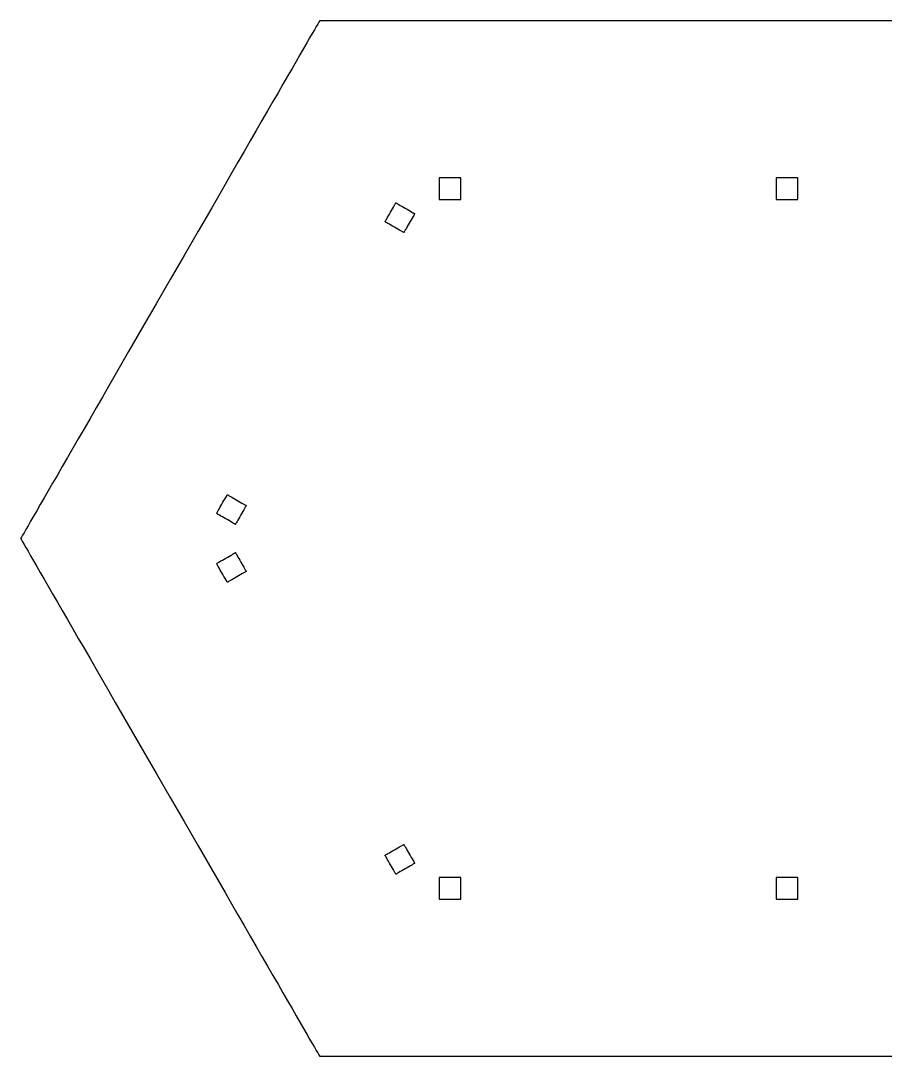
# Model space of a CAD drawing. Header units: millimetres. Extents: x 132 to 771, y 404 to 944.
# Drawn here: x 451.7 to 611.3, y 415.5 to 606.1 of the extents above; entities that cross this region are included whole.
import ezdxf

# ---------------------------------------------------------------- set-up
doc = ezdxf.new("R2010")
doc.units = ezdxf.units.MM
doc.header["$MEASUREMENT"] = 0
doc.layers.get('0').update_dxf_attribs({"linetype": 'CONTINUOUS', "true_color": 0xffffff})

msp = doc.modelspace()

# ---------------------------------------------------------------- linework, layer by layer
at = {"color": 7, "linetype": 'Continuous', "true_color": 0xffffff}
for points in [[(611.97, 606.07), (610.78, 606.07), (609.48, 606.07), (608.07, 606.07), (606.55, 606.07), (604.93, 606.07), (603.21, 606.07), (601.4, 606.07), (599.51, 606.07), (597.54, 606.07), (595.49, 606.07), (593.37, 606.07), (591.19, 606.07), (588.94, 606.07), (586.64, 606.07), (584.29, 606.07), (581.89, 606.07), (579.46, 606.07), (576.99, 606.07), (571.96, 606.07), (566.85, 606.07), (561.7, 606.07), (556.55, 606.07), (551.44, 606.07), (546.41, 606.07), (543.94, 606.07), (541.5, 606.07), (539.11, 606.07), (536.76, 606.07), (534.46, 606.07), (532.21, 606.07), (530.03, 606.07), (527.91, 606.07), (525.86, 606.07), (523.89, 606.07), (521.99, 606.07), (520.19, 606.07), (518.47, 606.07), (516.85, 606.07), (515.33, 606.07), (513.92, 606.07), (512.61, 606.07), (511.43, 606.07), (510.36, 606.07), (509.42, 606.07), (508.61, 606.07), (507.93, 606.07), (507.4, 606.07), (507.01, 606.07), (506.78, 606.07), (506.72, 606.07), (506.7, 606.07), (506.66, 606), (506.54, 605.79), (506.35, 605.46), (506.08, 605), (505.74, 604.41), (505.34, 603.71), (504.87, 602.9), (504.34, 601.97), (503.74, 600.94), (503.09, 599.82), (502.38, 598.59), (501.62, 597.28), (500.81, 595.87), (499.95, 594.39), (499.05, 592.82), (498.11, 591.18), (497.12, 589.47), (496.09, 587.7), (495.03, 585.86), (493.94, 583.97), (492.82, 582.03), (491.67, 580.04), (490.49, 578), (489.3, 575.92), (486.84, 571.67), (484.33, 567.32), (481.77, 562.89), (479.2, 558.43), (476.62, 553.97), (474.07, 549.55), (471.56, 545.19), (469.1, 540.94), (467.9, 538.87), (466.73, 536.83), (465.58, 534.84), (464.46, 532.9), (463.36, 531.01), (462.3, 529.17), (461.28, 527.4), (460.29, 525.69), (459.35, 524.05), (458.44, 522.48), (457.58, 521), (456.77, 519.59), (456.01, 518.28), (455.31, 517.05), (454.66, 515.92), (454.06, 514.89), (453.53, 513.97), (453.06, 513.16), (452.65, 512.45), (452.32, 511.87), (452.05, 511.41), (451.86, 511.07), (451.74, 510.87), (451.7, 510.8)], [(532.7, 573.16), (532.7, 573.17), (532.7, 573.2), (532.7, 573.26), (532.7, 573.33), (532.7, 573.42), (532.7, 573.53), (532.7, 573.78), (532.7, 574.08), (532.7, 574.42), (532.7, 574.78), (532.7, 575.16), (532.7, 575.53), (532.7, 575.89), (532.7, 576.23), (532.7, 576.53), (532.7, 576.79), (532.7, 576.89), (532.7, 576.98), (532.7, 577.06), (532.7, 577.11), (532.7, 577.14), (532.7, 577.16), (532.69, 577.16), (532.65, 577.16), (532.6, 577.16), (532.53, 577.16), (532.44, 577.16), (532.33, 577.16), (532.07, 577.16), (531.77, 577.16), (531.43, 577.16), (531.07, 577.16), (530.7, 577.16), (530.33, 577.16), (529.96, 577.16), (529.63, 577.16), (529.32, 577.16), (529.07, 577.16), (528.96, 577.16), (528.87, 577.16), (528.8, 577.16), (528.74, 577.16), (528.71, 577.16), (528.7, 577.16), (528.7, 577.14), (528.7, 577.11), (528.7, 577.06), (528.7, 576.98), (528.7, 576.89), (528.7, 576.79), (528.7, 576.53), (528.7, 576.23), (528.7, 575.89), (528.7, 575.53), (528.7, 575.16), (528.7, 574.78), (528.7, 574.42), (528.7, 574.08), (528.7, 573.78), (528.7, 573.53), (528.7, 573.42), (528.7, 573.33), (528.7, 573.26), (528.7, 573.2), (528.7, 573.17), (528.7, 573.16), (528.71, 573.16), (528.74, 573.16), (528.8, 573.16), (528.87, 573.16), (528.96, 573.16), (529.07, 573.16), (529.32, 573.16), (529.63, 573.16), (529.96, 573.16), (530.33, 573.16), (530.7, 573.16), (531.07, 573.16), (531.43, 573.16), (531.77, 573.16), (532.07, 573.16), (532.33, 573.16), (532.44, 573.16), (532.53, 573.16), (532.6, 573.16), (532.65, 573.16), (532.69, 573.16), (532.7, 573.16)], [(590.7, 573.16), (590.71, 573.16), (590.74, 573.16), (590.8, 573.16), (590.87, 573.16), (590.96, 573.16), (591.07, 573.16), (591.32, 573.16), (591.63, 573.16), (591.96, 573.16), (592.33, 573.16), (592.7, 573.16), (593.07, 573.16), (593.43, 573.16), (593.77, 573.16), (594.07, 573.16), (594.33, 573.16), (594.44, 573.16), (594.53, 573.16), (594.6, 573.16), (594.65, 573.16), (594.69, 573.16), (594.7, 573.16), (594.7, 573.17), (594.7, 573.2), (594.7, 573.26), (594.7, 573.33), (594.7, 573.42), (594.7, 573.53), (594.7, 573.78), (594.7, 574.08), (594.7, 574.42), (594.7, 574.78), (594.7, 575.16), (594.7, 575.53), (594.7, 575.89), (594.7, 576.23), (594.7, 576.53), (594.7, 576.79), (594.7, 576.89), (594.7, 576.98), (594.7, 577.06), (594.7, 577.11), (594.7, 577.14), (594.7, 577.16), (594.69, 577.16), (594.65, 577.16), (594.6, 577.16), (594.53, 577.16), (594.44, 577.16), (594.33, 577.16), (594.07, 577.16), (593.77, 577.16), (593.43, 577.16), (593.07, 577.16), (592.7, 577.16), (592.33, 577.16), (591.96, 577.16), (591.63, 577.16), (591.32, 577.16), (591.07, 577.16), (590.96, 577.16), (590.87, 577.16), (590.8, 577.16), (590.74, 577.16), (590.71, 577.16), (590.7, 577.16), (590.7, 577.14), (590.7, 577.11), (590.7, 577.06), (590.7, 576.98), (590.7, 576.89), (590.7, 576.79), (590.7, 576.53), (590.7, 576.23), (590.7, 575.89), (590.7, 575.53), (590.7, 575.16), (590.7, 574.78), (590.7, 574.42), (590.7, 574.08), (590.7, 573.78), (590.7, 573.53), (590.7, 573.42), (590.7, 573.33), (590.7, 573.26), (590.7, 573.2), (590.7, 573.17), (590.7, 573.16)], [(522.2, 567.09), (522.19, 567.1), (522.16, 567.12), (522.11, 567.14), (522.05, 567.18), (521.97, 567.22), (521.88, 567.28), (521.66, 567.41), (521.4, 567.56), (521.1, 567.73), (520.79, 567.91), (520.47, 568.09), (520.14, 568.28), (519.83, 568.46), (519.54, 568.63), (519.28, 568.78), (519.05, 568.91), (518.96, 568.96), (518.88, 569.01), (518.82, 569.04), (518.77, 569.07), (518.74, 569.09), (518.73, 569.09), (518.74, 569.1), (518.76, 569.13), (518.78, 569.18), (518.82, 569.24), (518.86, 569.32), (518.92, 569.41), (519.05, 569.64), (519.2, 569.9), (519.37, 570.19), (519.55, 570.5), (519.73, 570.83), (519.92, 571.15), (520.1, 571.46), (520.27, 571.76), (520.42, 572.02), (520.55, 572.24), (520.6, 572.33), (520.65, 572.41), (520.68, 572.47), (520.71, 572.52), (520.73, 572.55), (520.73, 572.56), (520.74, 572.55), (520.77, 572.54), (520.82, 572.51), (520.88, 572.47), (520.96, 572.43), (521.05, 572.37), (521.28, 572.25), (521.54, 572.09), (521.83, 571.93), (522.14, 571.75), (522.47, 571.56), (522.79, 571.37), (523.1, 571.19), (523.4, 571.02), (523.66, 570.87), (523.88, 570.74), (523.97, 570.69), (524.05, 570.64), (524.11, 570.61), (524.16, 570.58), (524.19, 570.56), (524.2, 570.56), (524.19, 570.55), (524.18, 570.52), (524.15, 570.47), (524.11, 570.41), (524.07, 570.33), (524.01, 570.24), (523.89, 570.02), (523.73, 569.76), (523.57, 569.46), (523.39, 569.15), (523.2, 568.83), (523.01, 568.5), (522.83, 568.19), (522.66, 567.9), (522.51, 567.64), (522.38, 567.41), (522.33, 567.32), (522.28, 567.24), (522.25, 567.18), (522.22, 567.13), (522.2, 567.1), (522.2, 567.09)], [(493.2, 516.86), (493.19, 516.85), (493.18, 516.82), (493.15, 516.78), (493.11, 516.71), (493.07, 516.64), (493.01, 516.54), (492.89, 516.32), (492.73, 516.06), (492.57, 515.77), (492.39, 515.46), (492.2, 515.13), (492.01, 514.81), (491.83, 514.5), (491.66, 514.2), (491.51, 513.94), (491.38, 513.72), (491.33, 513.63), (491.28, 513.55), (491.25, 513.49), (491.22, 513.44), (491.2, 513.41), (491.2, 513.4), (491.19, 513.41), (491.16, 513.42), (491.11, 513.45), (491.05, 513.49), (490.97, 513.53), (490.88, 513.59), (490.66, 513.71), (490.4, 513.87), (490.1, 514.03), (489.79, 514.21), (489.47, 514.4), (489.14, 514.59), (488.83, 514.77), (488.54, 514.94), (488.28, 515.09), (488.05, 515.22), (487.96, 515.27), (487.88, 515.32), (487.82, 515.35), (487.77, 515.38), (487.74, 515.4), (487.73, 515.4), (487.74, 515.41), (487.76, 515.44), (487.78, 515.49), (487.82, 515.55), (487.86, 515.63), (487.92, 515.72), (488.05, 515.94), (488.2, 516.2), (488.37, 516.5), (488.55, 516.81), (488.73, 517.13), (488.92, 517.46), (489.1, 517.77), (489.27, 518.06), (489.42, 518.32), (489.55, 518.54), (489.6, 518.64), (489.65, 518.71), (489.68, 518.78), (489.71, 518.82), (489.73, 518.85), (489.73, 518.86), (489.74, 518.86), (489.77, 518.84), (489.82, 518.81), (489.88, 518.78), (489.96, 518.73), (490.05, 518.68), (490.28, 518.55), (490.54, 518.4), (490.83, 518.23), (491.14, 518.05), (491.47, 517.86), (491.79, 517.68), (492.1, 517.5), (492.4, 517.33), (492.66, 517.18), (492.88, 517.05), (492.97, 516.99), (493.05, 516.95), (493.11, 516.91), (493.16, 516.89), (493.19, 516.87), (493.2, 516.86)], [(451.7, 510.8), (451.74, 510.73), (451.86, 510.53), (452.05, 510.19), (452.32, 509.73), (452.65, 509.15), (453.06, 508.45), (453.53, 507.63), (454.06, 506.71), (454.66, 505.68), (455.31, 504.55), (456.01, 503.33), (456.77, 502.01), (457.58, 500.61), (458.44, 499.12), (459.35, 497.56), (460.29, 495.92), (461.28, 494.21), (462.3, 492.43), (463.36, 490.6), (464.46, 488.71), (465.58, 486.76), (466.73, 484.77), (467.9, 482.74), (469.1, 480.66), (471.56, 476.41), (474.07, 472.06), (476.62, 467.63), (479.2, 463.17), (481.77, 458.71), (484.33, 454.29), (486.84, 449.93), (489.3, 445.68), (490.49, 443.61), (491.67, 441.57), (492.82, 439.58), (493.94, 437.63), (495.03, 435.74), (496.09, 433.91), (497.12, 432.13), (498.11, 430.42), (499.05, 428.78), (499.95, 427.22), (500.81, 425.73), (501.62, 424.33), (502.38, 423.01), (503.09, 421.79), (503.74, 420.66), (504.34, 419.63), (504.87, 418.71), (505.34, 417.89), (505.74, 417.19), (506.08, 416.61), (506.35, 416.15), (506.54, 415.81), (506.66, 415.61), (506.7, 415.54), (506.72, 415.54), (506.78, 415.54), (507.01, 415.54), (507.4, 415.54), (507.93, 415.54), (508.61, 415.54), (509.42, 415.54), (510.36, 415.54), (511.43, 415.54), (512.61, 415.54), (513.92, 415.54), (515.33, 415.54), (516.85, 415.54), (518.47, 415.54), (520.19, 415.54), (521.99, 415.54), (523.89, 415.54), (525.86, 415.54), (527.91, 415.54), (530.03, 415.54), (532.21, 415.54), (534.46, 415.54), (536.76, 415.54), (539.11, 415.54), (541.5, 415.54), (543.94, 415.54), (546.41, 415.54), (551.44, 415.54), (556.55, 415.54), (561.7, 415.54), (566.85, 415.54), (571.96, 415.54), (576.99, 415.54), (579.46, 415.54), (581.89, 415.54), (584.29, 415.54), (586.64, 415.54), (588.94, 415.54), (591.19, 415.54), (593.37, 415.54), (595.49, 415.54), (597.54, 415.54), (599.51, 415.54), (601.4, 415.54), (603.21, 415.54), (604.93, 415.54), (606.55, 415.54), (608.07, 415.54), (609.48, 415.54), (610.78, 415.54), (611.97, 415.54)], [(493.2, 504.74), (493.19, 504.74), (493.16, 504.72), (493.11, 504.69), (493.05, 504.66), (492.97, 504.61), (492.88, 504.56), (492.66, 504.43), (492.4, 504.28), (492.1, 504.11), (491.79, 503.93), (491.47, 503.74), (491.14, 503.55), (490.83, 503.37), (490.54, 503.21), (490.28, 503.05), (490.05, 502.93), (489.96, 502.87), (489.88, 502.83), (489.82, 502.79), (489.77, 502.76), (489.74, 502.75), (489.73, 502.74), (489.73, 502.75), (489.71, 502.78), (489.68, 502.83), (489.65, 502.89), (489.6, 502.97), (489.55, 503.06), (489.42, 503.28), (489.27, 503.54), (489.1, 503.84), (488.92, 504.15), (488.73, 504.47), (488.55, 504.8), (488.37, 505.11), (488.2, 505.4), (488.05, 505.66), (487.92, 505.88), (487.86, 505.98), (487.82, 506.05), (487.78, 506.12), (487.76, 506.16), (487.74, 506.19), (487.73, 506.2), (487.74, 506.21), (487.77, 506.23), (487.82, 506.25), (487.88, 506.29), (487.96, 506.33), (488.05, 506.39), (488.28, 506.52), (488.54, 506.67), (488.83, 506.84), (489.14, 507.02), (489.47, 507.2), (489.79, 507.39), (490.1, 507.57), (490.4, 507.74), (490.66, 507.89), (490.88, 508.02), (490.97, 508.07), (491.05, 508.12), (491.11, 508.15), (491.16, 508.18), (491.19, 508.2), (491.2, 508.2), (491.2, 508.19), (491.22, 508.16), (491.25, 508.12), (491.28, 508.05), (491.33, 507.98), (491.38, 507.88), (491.51, 507.66), (491.66, 507.4), (491.83, 507.11), (492.01, 506.8), (492.2, 506.47), (492.39, 506.15), (492.57, 505.84), (492.73, 505.54), (492.89, 505.28), (493.01, 505.06), (493.07, 504.97), (493.11, 504.89), (493.15, 504.83), (493.18, 504.78), (493.19, 504.75), (493.2, 504.74)], [(522.2, 454.51), (522.2, 454.5), (522.22, 454.47), (522.25, 454.43), (522.28, 454.36), (522.33, 454.28), (522.38, 454.19), (522.51, 453.97), (522.66, 453.71), (522.83, 453.41), (523.01, 453.1), (523.2, 452.78), (523.39, 452.46), (523.57, 452.14), (523.73, 451.85), (523.89, 451.59), (524.01, 451.37), (524.07, 451.27), (524.11, 451.2), (524.15, 451.13), (524.18, 451.09), (524.19, 451.06), (524.2, 451.05), (524.19, 451.04), (524.16, 451.02), (524.11, 451), (524.05, 450.96), (523.97, 450.92), (523.88, 450.86), (523.66, 450.73), (523.4, 450.58), (523.1, 450.41), (522.79, 450.23), (522.47, 450.05), (522.14, 449.86), (521.83, 449.68), (521.54, 449.51), (521.28, 449.36), (521.05, 449.23), (520.96, 449.18), (520.88, 449.13), (520.82, 449.1), (520.77, 449.07), (520.74, 449.05), (520.73, 449.05), (520.73, 449.06), (520.71, 449.09), (520.68, 449.13), (520.65, 449.2), (520.6, 449.27), (520.55, 449.37), (520.42, 449.59), (520.27, 449.85), (520.1, 450.14), (519.92, 450.46), (519.73, 450.78), (519.55, 451.1), (519.37, 451.41), (519.2, 451.71), (519.05, 451.97), (518.92, 452.19), (518.86, 452.28), (518.82, 452.36), (518.78, 452.43), (518.76, 452.47), (518.74, 452.5), (518.73, 452.51), (518.74, 452.52), (518.77, 452.53), (518.82, 452.56), (518.88, 452.6), (518.96, 452.64), (519.05, 452.7), (519.28, 452.82), (519.54, 452.98), (519.83, 453.14), (520.14, 453.32), (520.47, 453.51), (520.79, 453.7), (521.1, 453.88), (521.4, 454.05), (521.66, 454.2), (521.88, 454.33), (521.97, 454.38), (522.05, 454.43), (522.11, 454.46), (522.16, 454.49), (522.19, 454.51), (522.2, 454.51)], [(532.7, 448.45), (532.69, 448.45), (532.65, 448.45), (532.6, 448.45), (532.53, 448.45), (532.44, 448.45), (532.33, 448.45), (532.07, 448.45), (531.77, 448.45), (531.43, 448.45), (531.07, 448.45), (530.7, 448.45), (530.33, 448.45), (529.96, 448.45), (529.63, 448.45), (529.32, 448.45), (529.07, 448.45), (528.96, 448.45), (528.87, 448.45), (528.8, 448.45), (528.74, 448.45), (528.71, 448.45), (528.7, 448.45), (528.7, 448.44), (528.7, 448.4), (528.7, 448.35), (528.7, 448.28), (528.7, 448.19), (528.7, 448.08), (528.7, 447.82), (528.7, 447.52), (528.7, 447.18), (528.7, 446.82), (528.7, 446.45), (528.7, 446.08), (528.7, 445.71), (528.7, 445.38), (528.7, 445.07), (528.7, 444.82), (528.7, 444.71), (528.7, 444.62), (528.7, 444.55), (528.7, 444.49), (528.7, 444.46), (528.7, 444.45), (528.71, 444.45), (528.74, 444.45), (528.8, 444.45), (528.87, 444.45), (528.96, 444.45), (529.07, 444.45), (529.32, 444.45), (529.63, 444.45), (529.96, 444.45), (530.33, 444.45), (530.7, 444.45), (531.07, 444.45), (531.43, 444.45), (531.77, 444.45), (532.07, 444.45), (532.33, 444.45), (532.44, 444.45), (532.53, 444.45), (532.6, 444.45), (532.65, 444.45), (532.69, 444.45), (532.7, 444.45), (532.7, 444.46), (532.7, 444.49), (532.7, 444.55), (532.7, 444.62), (532.7, 444.71), (532.7, 444.82), (532.7, 445.07), (532.7, 445.38), (532.7, 445.71), (532.7, 446.08), (532.7, 446.45), (532.7, 446.82), (532.7, 447.18), (532.7, 447.52), (532.7, 447.82), (532.7, 448.08), (532.7, 448.19), (532.7, 448.28), (532.7, 448.35), (532.7, 448.4), (532.7, 448.44), (532.7, 448.45)], [(594.7, 444.45), (594.7, 444.46), (594.7, 444.49), (594.7, 444.55), (594.7, 444.62), (594.7, 444.71), (594.7, 444.82), (594.7, 445.07), (594.7, 445.38), (594.7, 445.71), (594.7, 446.08), (594.7, 446.45), (594.7, 446.82), (594.7, 447.18), (594.7, 447.52), (594.7, 447.82), (594.7, 448.08), (594.7, 448.19), (594.7, 448.28), (594.7, 448.35), (594.7, 448.4), (594.7, 448.44), (594.7, 448.45), (594.69, 448.45), (594.65, 448.45), (594.6, 448.45), (594.53, 448.45), (594.44, 448.45), (594.33, 448.45), (594.07, 448.45), (593.77, 448.45), (593.43, 448.45), (593.07, 448.45), (592.7, 448.45), (592.33, 448.45), (591.96, 448.45), (591.63, 448.45), (591.32, 448.45), (591.07, 448.45), (590.96, 448.45), (590.87, 448.45), (590.8, 448.45), (590.74, 448.45), (590.71, 448.45), (590.7, 448.45), (590.7, 448.44), (590.7, 448.4), (590.7, 448.35), (590.7, 448.28), (590.7, 448.19), (590.7, 448.08), (590.7, 447.82), (590.7, 447.52), (590.7, 447.18), (590.7, 446.82), (590.7, 446.45), (590.7, 446.08), (590.7, 445.71), (590.7, 445.38), (590.7, 445.07), (590.7, 444.82), (590.7, 444.71), (590.7, 444.62), (590.7, 444.55), (590.7, 444.49), (590.7, 444.46), (590.7, 444.45), (590.71, 444.45), (590.74, 444.45), (590.8, 444.45), (590.87, 444.45), (590.96, 444.45), (591.07, 444.45), (591.32, 444.45), (591.63, 444.45), (591.96, 444.45), (592.33, 444.45), (592.7, 444.45), (593.07, 444.45), (593.43, 444.45), (593.77, 444.45), (594.07, 444.45), (594.33, 444.45), (594.44, 444.45), (594.53, 444.45), (594.6, 444.45), (594.65, 444.45), (594.69, 444.45), (594.7, 444.45)]]:
    msp.add_lwpolyline(points, dxfattribs=at)

doc.saveas('drawing.dxf')
